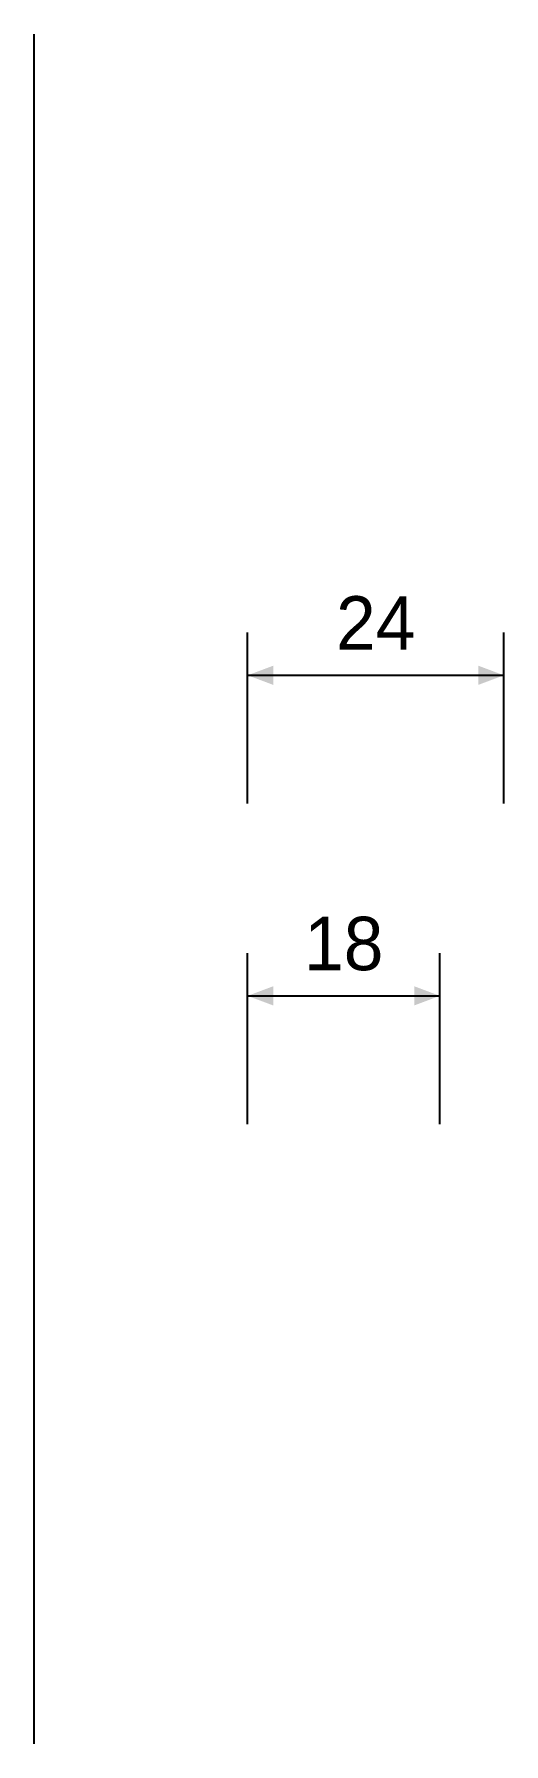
# Model space of a CAD drawing. Header units: millimetres. Extents: x 40 to 140, y 60 to 140.
# Drawn here: x 40 to 62, y 60 to 140 of the extents above; entities outside this region: 1.
import ezdxf
from ezdxf.enums import TextEntityAlignment as Align

# ---------------------------------------------------------------- set-up
doc = ezdxf.new("R2010")
doc.units = ezdxf.units.MM

msp = doc.modelspace()

# ---------------------------------------------------------------- linework, layer by layer
for p, q in [((40, 60), (40, 140)), ((140, 60), (140, 140))]:
    msp.add_line(p, q)
at = {"layer": 'Dims'}
for p, q in [((50, 104), (50, 112)), ((62, 104), (62, 112)), ((50, 110), (62, 110)), ((50, 89), (50, 97)), ((59, 89), (59, 97)), ((50, 95), (59, 95))]:
    msp.add_line(p, q, dxfattribs=at)
for points in [[(51.2, 110.45), (50, 110), (51.2, 109.55)], [(60.8, 110.45), (62, 110), (60.8, 109.55)], [(51.2, 95.45), (50, 95), (51.2, 94.55)], [(57.8, 95.45), (59, 95), (57.8, 94.55)]]:
    msp.add_solid(points, dxfattribs=at)

# ---------------------------------------------------------------- texts
for s, p in [('24', (56, 111.2)), ('18', (54.5, 96.2))]:
    msp.add_text(s, height=2.5, dxfattribs=at).set_placement(p, align=Align.CENTER)

doc.saveas('drawing.dxf')
